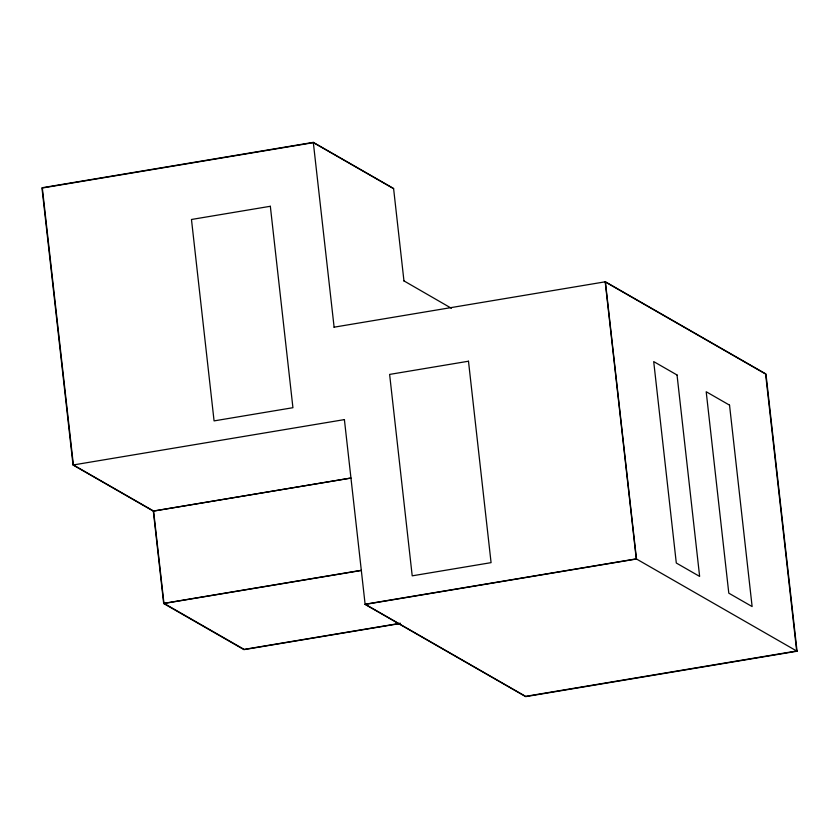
<?xml version="1.0" encoding="UTF-8"?>
<svg xmlns="http://www.w3.org/2000/svg" width="839" height="839" viewBox="0 0 839 839"><rect width="100%" height="100%" fill="white"/><g stroke="black" fill="none" stroke-linecap="round" stroke-linejoin="round"><path stroke-width="1.26" d="M403.968 281.023L393.585 188.471L313.304 142.368L41.95 187.779L73.045 465.005L153.327 511.119L351.027 478.031L153.589 511.024L73.392 464.963L42.328 188.009L313.408 142.64L393.617 188.702M334.037 327.189L605.391 281.778L765.955 373.995L797.05 651.221L525.696 696.632L365.133 604.416L344.399 419.594M73.045 465.005L344.472 419.594M153.589 511.024L163.951 603.346L361.452 570.289M153.327 511.119L163.689 603.524L361.399 570.447M636.266 558.868L365.185 604.227L525.592 696.36L796.672 650.991L765.608 374.037L605.202 281.914L636.266 558.868L797.05 651.221M365.133 604.416L636.486 559.005L605.391 281.778M400.35 623.272L244.149 649.407L163.951 603.346M400.329 623.471L243.971 649.638L163.689 603.524M403.947 280.887L451.413 308.27M313.304 142.368L334.121 327.273M270.336 206.279L191.47 219.482L214.071 420.895L292.926 407.702L270.336 206.279M468.487 361.221L389.621 374.414L412.211 575.837L491.077 562.644L468.487 361.221M677.042 374.991L653.707 361.588L676.297 563.011L699.632 576.414L677.042 374.991M729.531 405.143L706.197 391.74L728.797 593.163L752.122 606.566L729.531 405.143"/></g></svg>
